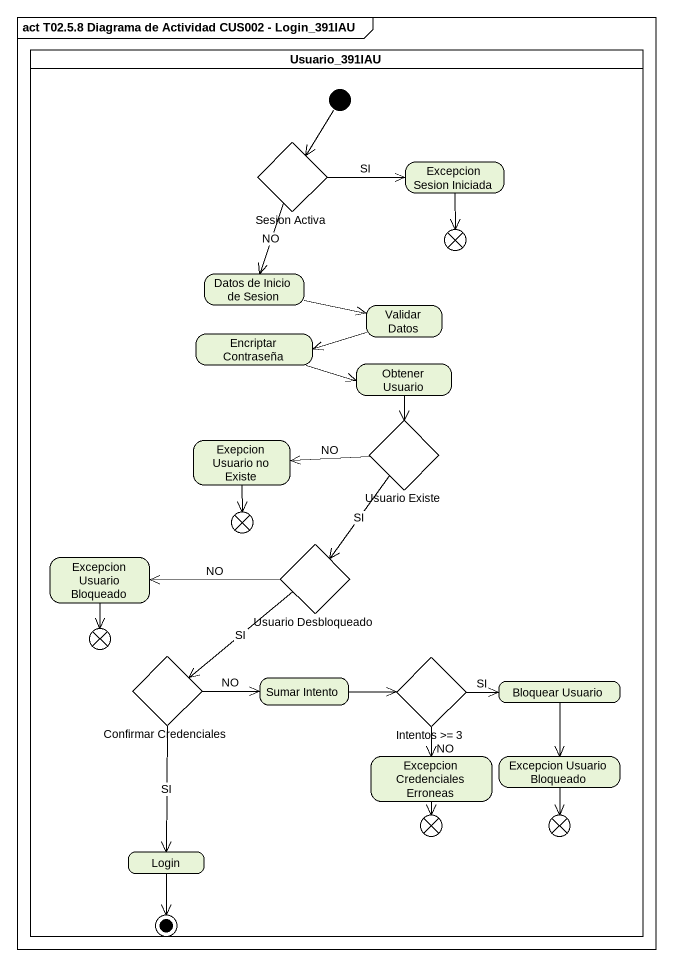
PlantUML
@startuml
mainframe act T02.5.8 Diagrama de Actividad CUS002 - Login_391IAU
hide empty description
state Usuario_391IAU <<partition>> {
  state "Sesion Activa" as Sesion_Activa <<choice>>
  state "Excepcion Sesion Iniciada" as Excepcion_Sesion_Iniciada
  state flowfinal1 <<end>>
  state "Datos de Inicio de Sesion" as Datos_de_Inicio_de_Sesion
  state "Encriptar Contraseña" as Encriptar_Contraseña
  state "Validar Datos" as Validar_Datos
  state "Obtener Usuario" as Obtener_Usuario
  state "Exepcion Usuario no Existe" as Exepcion_Usuario_no_Existe
  state "Usuario Existe" as Usuario_Existe <<choice>>
  state flowfinal2 <<end>>
  state "Excepcion Usuario Bloqueado" as Excepcion_Usuario_Bloqueado
  state "Usuario Desbloqueado" as Usuario_Desbloqueado <<choice>>
  state flowfinal3 <<end>>
  state "Confirmar Credenciales" as Confirmar_Credenciales <<choice>>
  state "Sumar Intento" as Sumar_Intento
  state "Intentos >= 3" as Intentos_3 <<choice>>
  state "Bloquear Usuario" as Bloquear_Usuario
  state "Excepcion Credenciales Erroneas" as Excepcion_Credenciales
  state "Excepcion Usuario Bloqueado" as Excepcion_Usuario_Bloqueado_2
  state flowfinal4 <<end>>
  state flowfinal5 <<end>>
  state Login
  [*] --> Sesion_Activa
  Login --> [*]
}
Sesion_Activa -right-> Excepcion_Sesion_Iniciada : SI
Sesion_Activa --> Datos_de_Inicio_de_Sesion : NO
Excepcion_Sesion_Iniciada --> flowfinal1
Datos_de_Inicio_de_Sesion -right-> Validar_Datos
Encriptar_Contraseña -right-> Obtener_Usuario
Validar_Datos -left-> Encriptar_Contraseña
Obtener_Usuario --> Usuario_Existe
Exepcion_Usuario_no_Existe --> flowfinal2
Usuario_Existe -left-> Exepcion_Usuario_no_Existe : NO
Usuario_Existe --> Usuario_Desbloqueado : SI
Excepcion_Usuario_Bloqueado --> flowfinal3
Usuario_Desbloqueado -left-> Excepcion_Usuario_Bloqueado : NO
Usuario_Desbloqueado --> Confirmar_Credenciales : SI
Confirmar_Credenciales -right-> Sumar_Intento : NO
Confirmar_Credenciales --> Login : SI
Sumar_Intento -right-> Intentos_3
Intentos_3 -right-> Bloquear_Usuario : SI
Intentos_3 --> Excepcion_Credenciales : NO
Bloquear_Usuario --> Excepcion_Usuario_Bloqueado_2
Excepcion_Credenciales --> flowfinal4
Excepcion_Usuario_Bloqueado_2 --> flowfinal5
@enduml
